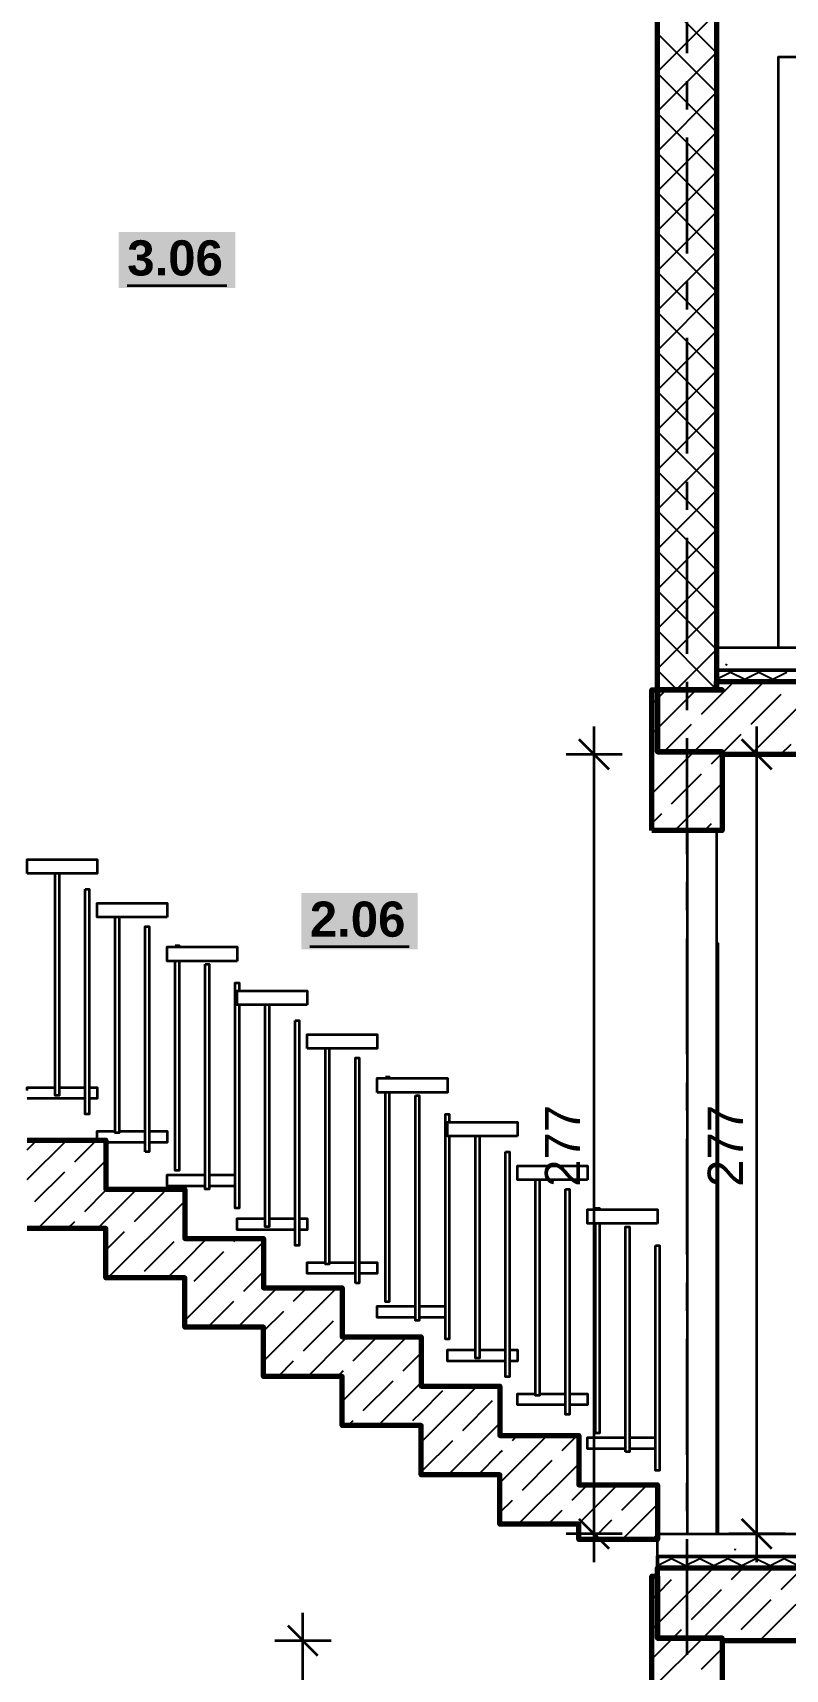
# Model space of a CAD drawing. Header units: metres. Extents: x -12.4 to 6.7, y -2 to 11.9.
# Drawn here: x -7.45 to -4.78, y 2.67 to 8.49 of the extents above; entities that cross this region are included whole.
import ezdxf

# ---------------------------------------------------------------- set-up
doc = ezdxf.new("R2010")
doc.units = ezdxf.units.M
doc.linetypes.add('PUNKTOWA', pattern=[10.5, 8.4, -1.05, 0, -1.05])
for name, color, linetype, lineweight in [('A-KRESKOWANIE', 8, 'Continuous', 18), ('A-OSIE', 1, 'PUNKTOWA', 25), ('A-POMIESZCZENIA', 2, 'Continuous', 25), ('A-SCIANY-IZOL', 4, 'Continuous', 35), ('A-SCIANY-KONSTR', 7, 'Continuous', 50), ('A-STROPY', 7, 'Continuous', 50), ('A-WARSTWY', 8, 'Continuous', 25), ('A-WIDOK', 7, 'Continuous', 25), ('A-WYMIARY', 1, 'Continuous', 25)]:
    doc.layers.add(name, color=color, linetype=linetype, lineweight=lineweight)
doc.styles.add('PL_ARIAL', font='arial.ttf')
doc.styles.add('PL_ARIAL_B', font='arialbd.ttf')

msp = doc.modelspace()

# ---------------------------------------------------------------- hatches: boundary and pattern name
at = {"layer": 'A-POMIESZCZENIA', "true_color": 0xffffff}
for points in [[(-7.1443, 7.5775), (-6.7307, 7.5775), (-6.7307, 7.7775), (-7.1443, 7.7775)], [(-6.4955, 5.2275), (-6.082, 5.2275), (-6.082, 5.4275), (-6.4955, 5.4275)]]:
    msp.add_hatch(color=7, dxfattribs=at).paths.add_polyline_path(points)

# ---------------------------------------------------------------- linework, layer by layer
at = {"layer": 'A-KRESKOWANIE', "lineweight": 25, "ltscale": 0.05}
for points in [[(-5.02, 8.4141), (-5.23, 8.6241)], [(-5.23, 8.3465), (-5.02, 8.5565)], [(-5.02, 8.2727), (-5.23, 8.4827)], [(-5.23, 8.205), (-5.02, 8.415)], [(-5.02, 8.1313), (-5.23, 8.3413)], [(-5.23, 8.0636), (-5.02, 8.2736)], [(-5.02, 7.9898), (-5.23, 8.1998)], [(-5.23, 7.9222), (-5.02, 8.1322)], [(-5.02, 7.8484), (-5.23, 8.0584)], [(-5.23, 7.7808), (-5.02, 7.9908)], [(-5.02, 7.707), (-5.23, 7.917)], [(-5.23, 7.6393), (-5.02, 7.8493)], [(-5.02, 7.5656), (-5.23, 7.7756)], [(-5.23, 7.4979), (-5.02, 7.7079)], [(-5.02, 7.4242), (-5.23, 7.6342)], [(-5.23, 7.3565), (-5.02, 7.5665)], [(-5.02, 7.2827), (-5.23, 7.4927)], [(-5.23, 7.2151), (-5.02, 7.4251)], [(-5.02, 7.1413), (-5.23, 7.3513)], [(-5.23, 7.0737), (-5.02, 7.2837)], [(-5.02, 6.9999), (-5.23, 7.2099)], [(-5.23, 6.9322), (-5.02, 7.1422)], [(-5.02, 6.8585), (-5.23, 7.0685)], [(-5.23, 6.7908), (-5.02, 7.0008)], [(-5.02, 6.7171), (-5.23, 6.9271)], [(-5.23, 6.6494), (-5.02, 6.8594)], [(-5.02, 6.5756), (-5.23, 6.7856)], [(-5.23, 6.508), (-5.02, 6.718)], [(-5.02, 6.4342), (-5.23, 6.6442)], [(-5.23, 6.3666), (-5.02, 6.5766)], [(-5.02, 6.2928), (-5.23, 6.5028)], [(-5.23, 6.2251), (-5.02, 6.4351)], [(-5.02, 6.1514), (-5.23, 6.3614)], [(-5.1637, 6.15), (-5.02, 6.2937)], [(-4.9857, 6.236), (-4.984, 6.2428)], [(-5.1601, 6.15), (-5.23, 6.2199)], [(-5.1009, 5.93), (-4.8509, 6.18)], [(-5.0735, 6.0634), (-4.9674, 6.1695)], [(-5.02, 6.1875), (-4.97, 6.2125), (-4.92, 6.1875), (-4.87, 6.2125), (-4.82, 6.1875), (-4.77, 6.2125)], [(-4.8987, 5.92), (-4.6387, 6.18)], [(-5.25, 6.0991), (-5.23, 6.1191)], [(-5.23, 6.013), (-5.093, 6.15)], [(-5.23, 6.1191), (-5.1991, 6.15)], [(-5.0223, 6.15), (-5.02, 6.1523)], [(-4.8967, 6.0281), (-4.7906, 6.1342)], [(-5.25, 5.993), (-5.23, 6.013)], [(-5.2069, 5.93), (-5.1088, 6.0281)], [(-5, 5.9248), (-4.9321, 5.9927)], [(-4.7927, 5.92), (-4.7553, 5.9574)], [(-5.25, 5.7809), (-5.1009, 5.93)], [(-5.2149, 5.922), (-5.2069, 5.93)], [(-5.0381, 5.8867), (-5, 5.9248)], [(-5.1796, 5.7452), (-5.0735, 5.8513)], [(-5.1687, 5.65), (-5, 5.8187)], [(-5.25, 5.6748), (-5.2149, 5.7099)], [(-5.0028, 5.7099), (-5, 5.7127)], [(-5.0627, 5.65), (-5.0381, 5.6745)], [(-7.47, 4.4094), (-7.3294, 4.55)], [(-7.47, 4.5155), (-7.4355, 4.55)], [(-7.3009, 4.4725), (-7.2233, 4.55)], [(-7.4423, 4.331), (-7.3362, 4.4371)], [(-7.4323, 4.235), (-7.19, 4.4773)], [(-7.2655, 4.2957), (-7.19, 4.3712)], [(-7.19, 4.2651), (-7.0801, 4.375)], [(-7.19, 4.3712), (-7.1862, 4.375)], [(-7.0887, 4.2603), (-6.9827, 4.3664)], [(-7.183, 4.06), (-6.91, 4.333)], [(-7.3262, 4.235), (-7.3009, 4.2603)], [(-7.2201, 4.235), (-7.19, 4.2651)], [(-7.19, 4.1591), (-7.1241, 4.225)], [(-7.0534, 4.0835), (-6.9473, 4.1896)], [(-6.912, 4.225), (-6.91, 4.2269)], [(-6.91, 4.1209), (-6.8309, 4.2)], [(-6.91, 3.9087), (-6.63, 4.1887)], [(-6.7352, 4.1896), (-6.7248, 4.2)], [(-6.8766, 4.0482), (-6.7705, 4.1543)], [(-6.9709, 4.06), (-6.91, 4.1209)], [(-6.6998, 4.0128), (-6.63, 4.0827)], [(-6.63, 3.7645), (-6.3695, 4.025)], [(-6.63, 3.9766), (-6.5816, 4.025)], [(-6.5231, 3.9775), (-6.4755, 4.025)], [(-6.8277, 3.885), (-6.7352, 3.9775)], [(-6.7216, 3.885), (-6.63, 3.9766)], [(-6.63, 3.8705), (-6.5584, 3.9421)], [(-6.4877, 3.8007), (-6.3816, 3.9068)], [(-6.35, 3.6202), (-6.1202, 3.85)], [(-6.35, 3.8323), (-6.3323, 3.85)], [(-6.3109, 3.7653), (-6.2263, 3.85)], [(-6.4723, 3.71), (-6.35, 3.8323)], [(-6.1342, 3.73), (-6.07, 3.7941)], [(-6.5784, 3.71), (-6.5231, 3.7653)], [(-6.3663, 3.71), (-6.35, 3.7263)], [(-6.35, 3.7263), (-6.3463, 3.73)], [(-6.2756, 3.5886), (-6.1695, 3.6946)], [(-6.2231, 3.535), (-6.07, 3.6881)], [(-6.07, 3.4759), (-5.8709, 3.675)], [(-6.07, 3.582), (-5.9927, 3.6593)], [(-5.922, 3.5179), (-5.816, 3.6239)], [(-6.3291, 3.535), (-6.3109, 3.5532)], [(-6.0988, 3.5532), (-6.07, 3.582)], [(-5.9738, 3.36), (-5.79, 3.5438)], [(-5.79, 3.3317), (-5.6217, 3.5)], [(-5.7452, 3.4825), (-5.7277, 3.5)], [(-5.5685, 3.4471), (-5.5156, 3.5)], [(-6.0634, 3.3764), (-5.9574, 3.4825)], [(-5.8677, 3.36), (-5.79, 3.4377)], [(-5.79, 3.4377), (-5.7806, 3.4471)], [(-5.7245, 3.185), (-5.51, 3.3995)], [(-5.7099, 3.3057), (-5.6038, 3.4118)], [(-5.51, 3.1874), (-5.3724, 3.325)], [(-5.51, 3.2935), (-5.4785, 3.325)], [(-5.3563, 3.235), (-5.2663, 3.325)], [(-5.79, 3.2256), (-5.7452, 3.2704)], [(-5.5331, 3.2704), (-5.51, 3.2935)], [(-5.6185, 3.185), (-5.5685, 3.235)], [(-5.4613, 3.13), (-5.3917, 3.1997)], [(-5.3553, 3.13), (-5.23, 3.2553)], [(-5.5124, 3.185), (-5.51, 3.1874)], [(-5.2492, 3.13), (-5.23, 3.1492)], [(-4.9536, 3.0919), (-4.9523, 3.0988)], [(-5.23, 3.0375), (-5.18, 3.0625), (-5.13, 3.0375), (-5.08, 3.0625), (-5.03, 3.0375), (-4.98, 3.0625), (-4.93, 3.0375), (-4.88, 3.0625), (-4.83, 3.0375), (-4.78, 3.0625), (-4.73, 3.0375)], [(-5.23, 2.831), (-5.031, 3.03)], [(-5.1442, 3.0229), (-5.1371, 3.03)], [(-5.0689, 2.78), (-4.8189, 3.03)], [(-4.9674, 2.9875), (-4.925, 3.03)], [(-4.8668, 2.77), (-4.6068, 3.03)], [(-4.7906, 2.9522), (-4.7128, 3.03)], [(-5.23, 2.9371), (-5.1796, 2.9875)], [(-5.25, 2.9171), (-5.23, 2.9371)], [(-5.1088, 2.8461), (-5.0028, 2.9522)], [(-4.9321, 2.8107), (-4.826, 2.9168)], [(-5.25, 2.811), (-5.23, 2.831)], [(-5.175, 2.78), (-5.1442, 2.8107)], [(-5.25, 2.5989), (-5.0689, 2.78)], [(-5.25, 2.705), (-5.175, 2.78)], [(-5.0735, 2.6693), (-5, 2.7428)], [(-4.9728, 2.77), (-4.9674, 2.7754)]]:
    msp.add_lwpolyline(points, dxfattribs=at)
at = {"layer": 'A-OSIE', "linetype": 'PUNKTOWA', "lineweight": 35, "ltscale": 0.049004, "flags": 128}
msp.add_lwpolyline([(-5.125, -1.55), (-5.125, 10.696)], dxfattribs=at)
at = {"layer": 'A-POMIESZCZENIA', "lineweight": 35, "ltscale": 0.05}
for points in [[(-7.1143, 7.5875), (-6.7607, 7.5875)], [(-6.4655, 5.2375), (-6.112, 5.2375)]]:
    msp.add_lwpolyline(points, dxfattribs=at)
at = {"layer": 'A-SCIANY-IZOL', "lineweight": 50, "ltscale": 0.05}
for points in [[(-5.02, 6.18), (-5.02, 6.18), (-5.02, 6.22), (-5.02, 6.22), (-5.02, 6.22), (-2.7, 6.22), (-2.7, 6.22), (-2.7, 6.22), (-2.7, 6.18), (-2.7, 6.18), (-2.7, 6.18), (-5.02, 6.18)], [(-5.23, 3.03), (-5.23, 3.03), (-5.23, 3.07), (-5.23, 3.07), (-5.23, 3.07), (-3.825, 3.07), (-3.825, 3.07), (-3.825, 3.07), (-3.825, 3.03), (-3.825, 3.03), (-3.825, 3.03), (-5.23, 3.03)]]:
    msp.add_lwpolyline(points, close=True, dxfattribs=at)
at = {"layer": 'A-SCIANY-KONSTR', "lineweight": 70, "ltscale": 0.05}
for points in [[(-5.02, 8.8), (-5.02, 6.15), (-5.02, 6.15), (-5.02, 6.15), (-5.035, 6.15), (-5.215, 6.15), (-5.23, 6.15), (-5.23, 6.15), (-5.23, 6.15), (-5.23, 6.15), (-5.23, 6.15), (-5.23, 8.8)], [(-7.47, 4.55), (-7.19, 4.55), (-7.19, 4.55), (-7.19, 4.55), (-7.19, 4.375), (-7.19, 4.375), (-7.19, 4.375), (-7.19, 4.375), (-7.19, 4.375), (-7.19, 4.375), (-7.19, 4.375), (-7.19, 4.375), (-7.19, 4.375), (-7.19, 4.375), (-7.19, 4.375), (-7.19, 4.375), (-7.19, 4.375), (-7.19, 4.375), (-7.19, 4.375), (-7.19, 4.375), (-7.19, 4.375), (-6.91, 4.375), (-6.91, 4.375), (-6.91, 4.375), (-6.91, 4.2), (-6.91, 4.2), (-6.91, 4.2), (-6.91, 4.2), (-6.91, 4.2), (-6.91, 4.2), (-6.91, 4.2), (-6.91, 4.2), (-6.91, 4.2), (-6.91, 4.2), (-6.91, 4.2), (-6.91, 4.2), (-6.91, 4.2), (-6.91, 4.2), (-6.91, 4.2), (-6.91, 4.2), (-6.91, 4.2), (-6.63, 4.2), (-6.63, 4.2), (-6.63, 4.2), (-6.63, 4.025), (-6.63, 4.025), (-6.63, 4.025), (-6.63, 4.025), (-6.63, 4.025), (-6.63, 4.025), (-6.63, 4.025), (-6.63, 4.025), (-6.63, 4.025), (-6.63, 4.025), (-6.63, 4.025), (-6.63, 4.025), (-6.63, 4.025), (-6.63, 4.025), (-6.63, 4.025), (-6.63, 4.025), (-6.63, 4.025), (-6.35, 4.025), (-6.35, 4.025), (-6.35, 4.025), (-6.35, 3.85), (-6.35, 3.85), (-6.35, 3.85), (-6.35, 3.85), (-6.35, 3.85), (-6.35, 3.85), (-6.35, 3.85), (-6.35, 3.85), (-6.35, 3.85), (-6.35, 3.85), (-6.35, 3.85), (-6.35, 3.85), (-6.35, 3.85), (-6.35, 3.85), (-6.35, 3.85), (-6.35, 3.85), (-6.35, 3.85), (-6.07, 3.85), (-6.07, 3.85), (-6.07, 3.85), (-6.07, 3.675), (-6.07, 3.675), (-6.07, 3.675), (-6.07, 3.675), (-6.07, 3.675), (-6.07, 3.675), (-6.07, 3.675), (-6.07, 3.675), (-6.07, 3.675), (-6.07, 3.675), (-6.07, 3.675), (-6.07, 3.675), (-6.07, 3.675), (-6.07, 3.675), (-6.07, 3.675), (-6.07, 3.675), (-6.07, 3.675), (-5.79, 3.675), (-5.79, 3.675), (-5.79, 3.675), (-5.79, 3.5), (-5.79, 3.5), (-5.79, 3.5), (-5.79, 3.5), (-5.79, 3.5), (-5.79, 3.5), (-5.79, 3.5), (-5.79, 3.5), (-5.79, 3.5), (-5.79, 3.5), (-5.79, 3.5), (-5.79, 3.5), (-5.79, 3.5), (-5.79, 3.5), (-5.79, 3.5), (-5.79, 3.5), (-5.79, 3.5), (-5.51, 3.5), (-5.51, 3.5), (-5.51, 3.5), (-5.51, 3.325), (-5.51, 3.325), (-5.51, 3.325), (-5.51, 3.325), (-5.51, 3.325), (-5.51, 3.325), (-5.51, 3.325), (-5.51, 3.325), (-5.51, 3.325), (-5.51, 3.325), (-5.51, 3.325), (-5.51, 3.325), (-5.51, 3.325), (-5.51, 3.325), (-5.51, 3.325), (-5.51, 3.325), (-5.51, 3.325), (-5.23, 3.325), (-5.23, 3.325), (-5.23, 3.325), (-5.23, 3.13), (-5.23, 3.13), (-5.23, 3.13), (-5.51, 3.13), (-5.51, 3.13), (-5.51, 3.13), (-5.51, 3.185), (-5.51, 3.185), (-5.51, 3.185), (-5.51, 3.185), (-5.51, 3.185), (-5.51, 3.185), (-5.51, 3.185), (-5.51, 3.185), (-5.51, 3.185), (-5.51, 3.185), (-5.51, 3.185), (-5.51, 3.185), (-5.51, 3.185), (-5.51, 3.185), (-5.51, 3.185), (-5.51, 3.185), (-5.51, 3.185), (-5.79, 3.185), (-5.79, 3.185), (-5.79, 3.185), (-5.79, 3.36), (-5.79, 3.36), (-5.79, 3.36), (-5.79, 3.36), (-5.79, 3.36), (-5.79, 3.36), (-5.79, 3.36), (-5.79, 3.36), (-5.79, 3.36), (-5.79, 3.36), (-5.79, 3.36), (-5.79, 3.36), (-5.79, 3.36), (-5.79, 3.36), (-5.79, 3.36), (-5.79, 3.36), (-5.79, 3.36), (-6.07, 3.36), (-6.07, 3.36), (-6.07, 3.36), (-6.07, 3.535), (-6.07, 3.535), (-6.07, 3.535), (-6.07, 3.535), (-6.07, 3.535), (-6.07, 3.535), (-6.07, 3.535), (-6.07, 3.535), (-6.07, 3.535), (-6.07, 3.535), (-6.07, 3.535), (-6.07, 3.535), (-6.07, 3.535), (-6.07, 3.535), (-6.07, 3.535), (-6.07, 3.535), (-6.07, 3.535), (-6.35, 3.535), (-6.35, 3.535), (-6.35, 3.535), (-6.35, 3.71), (-6.35, 3.71), (-6.35, 3.71), (-6.35, 3.71), (-6.35, 3.71), (-6.35, 3.71), (-6.35, 3.71), (-6.35, 3.71), (-6.35, 3.71), (-6.35, 3.71), (-6.35, 3.71), (-6.35, 3.71), (-6.35, 3.71), (-6.35, 3.71), (-6.35, 3.71), (-6.35, 3.71), (-6.35, 3.71), (-6.63, 3.71), (-6.63, 3.71), (-6.63, 3.71), (-6.63, 3.885), (-6.63, 3.885), (-6.63, 3.885), (-6.63, 3.885), (-6.63, 3.885), (-6.63, 3.885), (-6.63, 3.885), (-6.63, 3.885), (-6.63, 3.885), (-6.63, 3.885), (-6.63, 3.885), (-6.63, 3.885), (-6.63, 3.885), (-6.63, 3.885), (-6.63, 3.885), (-6.63, 3.885), (-6.63, 3.885), (-6.91, 3.885), (-6.91, 3.885), (-6.91, 3.885), (-6.91, 4.06), (-6.91, 4.06), (-6.91, 4.06), (-6.91, 4.06), (-6.91, 4.06), (-6.91, 4.06), (-6.91, 4.06), (-6.91, 4.06), (-6.91, 4.06), (-6.91, 4.06), (-6.91, 4.06), (-6.91, 4.06), (-6.91, 4.06), (-6.91, 4.06), (-6.91, 4.06), (-6.91, 4.06), (-6.91, 4.06), (-7.19, 4.06), (-7.19, 4.06), (-7.19, 4.06), (-7.19, 4.235), (-7.19, 4.235), (-7.19, 4.235), (-7.19, 4.235), (-7.19, 4.235), (-7.19, 4.235), (-7.19, 4.235), (-7.19, 4.235), (-7.19, 4.235), (-7.19, 4.235), (-7.19, 4.235), (-7.19, 4.235), (-7.19, 4.235), (-7.19, 4.235), (-7.19, 4.235), (-7.19, 4.235), (-7.19, 4.235), (-7.47, 4.235)], [(-5.25, 2.5), (-5.25, 3), (-5.25, 3), (-5.25, 3), (-5.23, 3), (-5.23, 3), (-5.23, 3), (-5.23, 2.78), (-5.23, 2.78), (-5.23, 2.78), (-5.23, 2.78), (-5.23, 2.78), (-5.23, 2.78), (-5.23, 2.78), (-5.23, 2.78), (-5.23, 2.78), (-5.23, 2.78), (-5.23, 2.78), (-5.23, 2.78), (-5.23, 2.78), (-5.23, 2.78), (-5.23, 2.78), (-5.23, 2.78), (-5.23, 2.78), (-5, 2.78), (-5, 2.78), (-5, 2.78), (-5, 2.5)]]:
    msp.add_lwpolyline(points, dxfattribs=at)
for points in [[(-5.25, 5.65), (-5.25, 5.65), (-5.25, 6.15), (-5.25, 6.15), (-5.25, 6.15), (-5.215, 6.15), (-5.215, 6.15), (-5.215, 6.15), (-5.23, 6.15), (-5.23, 6.15), (-5.23, 6.15), (-5.23, 6.15), (-5.23, 6.15), (-5.23, 6.15), (-5.23, 6.15), (-5.23, 6.15), (-5.23, 6.15), (-5.23, 6.15), (-5.23, 6.15), (-5.23, 6.15), (-5.23, 6.15), (-5.23, 6.15), (-5.23, 6.15), (-5.23, 6.15), (-5.23, 6.15), (-5.23, 5.93), (-5.23, 5.93), (-5.23, 5.93), (-5.23, 5.93), (-5.23, 5.93), (-5.23, 5.93), (-5.23, 5.93), (-5.23, 5.93), (-5.23, 5.93), (-5.23, 5.93), (-5.23, 5.93), (-5.23, 5.93), (-5.23, 5.93), (-5.23, 5.93), (-5.23, 5.93), (-5.23, 5.93), (-5.23, 5.93), (-5, 5.93), (-5, 5.93), (-5, 5.93), (-5, 5.65), (-5, 5.65), (-5, 5.65), (-5.25, 5.65)], [(-5.035, 6.15), (-5.035, 6.15), (-5, 6.15), (-5, 6.15), (-5, 6.15), (-5.035, 6.15)]]:
    msp.add_lwpolyline(points, close=True, dxfattribs=at)
at = {"layer": 'A-STROPY', "lineweight": 70, "ltscale": 0.05}
for points in [[(-3.825, 5.92), (-5, 5.92), (-5, 5.92), (-5, 5.92), (-5, 5.93), (-5, 5.93), (-5, 5.93), (-5, 5.93), (-5, 5.93), (-5, 5.93), (-5, 5.93), (-5, 5.93), (-5, 5.93), (-5, 5.93), (-5, 5.93), (-5, 5.93), (-5, 5.93), (-5, 5.93), (-5, 5.93), (-5, 5.93), (-5, 5.93), (-5.23, 5.93), (-5.23, 5.93), (-5.23, 5.93), (-5.23, 6.15), (-5.23, 6.15), (-5.23, 6.15), (-5.02, 6.15), (-5.02, 6.15), (-5.02, 6.15), (-5.02, 6.15), (-5.02, 6.15), (-5.02, 6.15), (-5.02, 6.15), (-5.02, 6.15), (-5.02, 6.15), (-5.02, 6.15), (-5.02, 6.15), (-5.02, 6.15), (-5.02, 6.15), (-5.02, 6.15), (-5.02, 6.15), (-5.02, 6.15), (-5.02, 6.15), (-5.02, 6.18), (-5.02, 6.18), (-5.02, 6.18), (-2.7, 6.18)], [(-0.105, 2.77), (-5, 2.77), (-5, 2.77), (-5, 2.77), (-5, 2.78), (-5, 2.78), (-5, 2.78), (-5, 2.78), (-5, 2.78), (-5, 2.78), (-5, 2.78), (-5, 2.78), (-5, 2.78), (-5, 2.78), (-5, 2.78), (-5, 2.78), (-5, 2.78), (-5, 2.78), (-5, 2.78), (-5, 2.78), (-5, 2.78), (-5.23, 2.78), (-5.23, 2.78), (-5.23, 2.78), (-5.23, 2.78), (-5.23, 2.78), (-5.23, 2.78), (-5.23, 2.78), (-5.23, 2.78), (-5.23, 3), (-5.23, 3), (-5.23, 3.03), (-5.23, 3.03), (-5.23, 3.03), (-5.23, 3.03), (-5.23, 3.03), (-3.825, 3.03)]]:
    msp.add_lwpolyline(points, dxfattribs=at)
at = {"layer": 'A-WARSTWY', "lineweight": 35, "ltscale": 0.05}
for points in [[(-5.02, 6.3), (-5.02, 6.3), (-5.02, 6.3), (-2.7, 6.3), (-2.7, 6.3), (-2.7, 6.3), (-2.7, 6.3), (-2.7, 6.22), (-2.7, 6.22), (-2.7, 6.22), (-5.02, 6.22), (-5.02, 6.22), (-5.02, 6.22)], [(-5.23, 3.135), (-5.23, 3.15), (-5.23, 3.15), (-5.23, 3.15), (-5.23, 3.15), (-3.825, 3.15), (-3.825, 3.15), (-3.825, 3.15), (-3.825, 3.15), (-3.825, 3.15), (-3.825, 3.07), (-3.825, 3.07), (-3.825, 3.07), (-3.825, 3.07), (-3.825, 3.07), (-5.23, 3.07), (-5.23, 3.07), (-5.23, 3.07), (-5.23, 3.07), (-5.23, 3.07), (-5.23, 3.135)]]:
    msp.add_lwpolyline(points, close=True, dxfattribs=at)
at = {"layer": 'A-WIDOK', "lineweight": 35, "ltscale": 0.05}
for points in [[(-4.8, 6.3004), (-4.8, 8.4), (-4.775, 8.4), (-3.925, 8.4), (-3.9, 8.4), (-3.9, 6.3004)], [(-5.125, 5.6496), (-5.125, 3.1504)], [(-5.02, 5.6496), (-5.02, 3.1504)], [(-7.47, 5.4972), (-7.47, 5.5472), (-7.2211, 5.5472), (-7.2211, 5.4972), (-7.47, 5.4972)], [(-7.3563, 5.4968), (-7.3563, 4.7083), (-7.3703, 4.7083), (-7.3703, 5.4968)], [(-7.2637, 5.4417), (-7.2497, 5.4417), (-7.2497, 4.6417), (-7.2637, 4.6417), (-7.2637, 5.4417)], [(-6.9722, 5.3417), (-7.2211, 5.3417), (-7.2211, 5.3917), (-6.9722, 5.3917), (-6.9722, 5.3417)], [(-7.143, 5.3413), (-7.143, 4.575), (-7.157, 4.575), (-7.157, 5.3413)], [(-7.0503, 4.5083), (-7.0503, 5.3083), (-7.0363, 5.3083), (-7.0363, 4.5083), (-7.0503, 4.5083)], [(-6.7233, 5.1861), (-6.9722, 5.1861), (-6.9722, 5.2361), (-6.7233, 5.2361), (-6.7233, 5.1861)], [(-6.9437, 5.2417), (-6.9297, 5.2417), (-6.9297, 5.2365)], [(-5.0196, 5.25), (-5.015, 5.25), (-5.015, 3.1504)], [(-6.9297, 5.1857), (-6.9297, 4.4417), (-6.9437, 4.4417), (-6.9437, 5.1857)], [(-6.837, 5.175), (-6.823, 5.175), (-6.823, 4.375), (-6.837, 4.375), (-6.837, 5.175)], [(-6.7163, 5.0302), (-6.7163, 4.3083), (-6.7303, 4.3083), (-6.7303, 5.1083), (-6.7163, 5.1083), (-6.7163, 5.081)], [(-6.4744, 5.0306), (-6.7233, 5.0306), (-6.7233, 5.0806), (-6.4744, 5.0806), (-6.4744, 5.0306)], [(-6.6097, 5.0302), (-6.6097, 4.2417), (-6.6237, 4.2417), (-6.6237, 5.0302)], [(-6.517, 4.975), (-6.503, 4.975), (-6.503, 4.175), (-6.517, 4.175), (-6.517, 4.975)], [(-6.4744, 4.875), (-6.4744, 4.925), (-6.2256, 4.925), (-6.2256, 4.875), (-6.4744, 4.875)], [(-6.3963, 4.8746), (-6.3963, 4.1083), (-6.4103, 4.1083), (-6.4103, 4.8746)], [(-6.3037, 4.0417), (-6.3037, 4.8417), (-6.2897, 4.8417), (-6.2897, 4.0417), (-6.3037, 4.0417)], [(-6.2256, 4.7194), (-6.2256, 4.7694), (-5.9767, 4.7694), (-5.9767, 4.7194), (-6.2256, 4.7194)], [(-6.197, 4.775), (-6.183, 4.775), (-6.183, 4.7698)], [(-7.47, 4.7254), (-7.47, 4.7372), (-7.3707, 4.7372)], [(-7.3559, 4.7372), (-7.2641, 4.7372)], [(-7.2493, 4.7372), (-7.2211, 4.7372), (-7.2211, 4.6972), (-7.2493, 4.6972)], [(-6.183, 4.719), (-6.183, 3.975), (-6.197, 3.975), (-6.197, 4.719)], [(-7.2641, 4.6972), (-7.4696, 4.6972)], [(-6.0903, 4.7083), (-6.0763, 4.7083), (-6.0763, 3.9083), (-6.0903, 3.9083), (-6.0903, 4.7083)], [(-5.9697, 4.5635), (-5.9697, 3.8417), (-5.9837, 3.8417), (-5.9837, 4.6417), (-5.9697, 4.6417), (-5.9697, 4.6143)], [(-5.7278, 4.5639), (-5.9767, 4.5639), (-5.9767, 4.6139), (-5.7278, 4.6139), (-5.7278, 4.5639)], [(-7.2211, 4.5504), (-7.2211, 4.5817), (-7.1574, 4.5817)], [(-7.0507, 4.5417), (-7.1896, 4.5417)], [(-7.1426, 4.5817), (-7.0507, 4.5817)], [(-7.0359, 4.5817), (-6.9722, 4.5817), (-6.9722, 4.5417), (-7.0359, 4.5417)], [(-5.863, 4.5635), (-5.863, 3.775), (-5.877, 3.775), (-5.877, 4.5635)], [(-5.7703, 4.5083), (-5.7563, 4.5083), (-5.7563, 3.7083), (-5.7703, 3.7083), (-5.7703, 4.5083)], [(-6.8374, 4.3861), (-6.9722, 4.3861), (-6.9722, 4.4261), (-6.8374, 4.4261)], [(-6.8226, 4.4261), (-6.7307, 4.4261)], [(-5.4789, 4.4083), (-5.7278, 4.4083), (-5.7278, 4.4583), (-5.4789, 4.4583), (-5.4789, 4.4083)], [(-6.7307, 4.3861), (-6.8226, 4.3861)], [(-5.6497, 4.4079), (-5.6497, 3.6417), (-5.6637, 3.6417), (-5.6637, 4.4079)], [(-5.557, 4.375), (-5.543, 4.375), (-5.543, 3.575), (-5.557, 3.575), (-5.557, 4.375)], [(-5.4503, 4.3083), (-5.4363, 4.3083), (-5.4363, 4.3032)], [(-6.5174, 4.2306), (-6.7233, 4.2306), (-6.7233, 4.2706), (-6.6241, 4.2706)], [(-6.6093, 4.2706), (-6.5174, 4.2706)], [(-6.5026, 4.2706), (-6.4744, 4.2706), (-6.4744, 4.2306), (-6.5026, 4.2306)], [(-5.23, 4.2528), (-5.4789, 4.2528), (-5.4789, 4.3028), (-5.23, 4.3028), (-5.23, 4.2528)], [(-5.4363, 4.2524), (-5.4363, 3.5083), (-5.4503, 3.5083), (-5.4503, 4.2524)], [(-5.3437, 3.4417), (-5.3437, 4.2417), (-5.3297, 4.2417), (-5.3297, 3.4417), (-5.3437, 3.4417)], [(-5.237, 4.175), (-5.223, 4.175), (-5.223, 3.375), (-5.237, 3.375), (-5.237, 4.175)], [(-6.3041, 4.075), (-6.4744, 4.075), (-6.4744, 4.115), (-6.4107, 4.115)], [(-6.3959, 4.115), (-6.3041, 4.115)], [(-6.2893, 4.115), (-6.2256, 4.115), (-6.2256, 4.075), (-6.2893, 4.075)], [(-6.0907, 3.9194), (-6.2256, 3.9194), (-6.2256, 3.9594), (-6.0907, 3.9594)], [(-6.0759, 3.9594), (-5.9841, 3.9594)], [(-5.9841, 3.9194), (-6.0759, 3.9194)], [(-5.7707, 3.7639), (-5.9767, 3.7639), (-5.9767, 3.8039), (-5.8774, 3.8039)], [(-5.8626, 3.8039), (-5.7707, 3.8039)], [(-5.7559, 3.8039), (-5.7278, 3.8039), (-5.7278, 3.7639), (-5.7559, 3.7639)], [(-5.5574, 3.6083), (-5.7278, 3.6083), (-5.7278, 3.6483), (-5.6641, 3.6483)], [(-5.6493, 3.6483), (-5.5574, 3.6483)], [(-5.5426, 3.6483), (-5.4789, 3.6483), (-5.4789, 3.6083), (-5.5426, 3.6083)], [(-5.3441, 3.4528), (-5.4789, 3.4528), (-5.4789, 3.4928), (-5.3441, 3.4928)], [(-5.3293, 3.4928), (-5.2374, 3.4928)], [(-5.2374, 3.4528), (-5.3293, 3.4528)]]:
    msp.add_lwpolyline(points, dxfattribs=at)
at = {"layer": 'A-WYMIARY', "lineweight": 35, "ltscale": 0.05}
for points in [[(-5.455, 3.05), (-5.455, 6.02)], [(-4.8766, 3.05), (-4.8766, 6.02)], [(-5.402, 5.867), (-5.508, 5.973)], [(-4.8236, 5.867), (-4.9296, 5.973)], [(-5.355, 5.92), (-5.555, 5.92)], [(-4.7766, 5.92), (-4.9766, 5.92)], [(-5.402, 3.097), (-5.508, 3.203)], [(-4.8236, 3.097), (-4.9296, 3.203)], [(-5.355, 3.15), (-5.555, 3.15)], [(-4.7766, 3.15), (-4.9766, 3.15)], [(-6.49, -0.1), (-6.49, 2.87)], [(-6.437, 2.717), (-6.543, 2.823)], [(-6.39, 2.77), (-6.59, 2.77)]]:
    msp.add_lwpolyline(points, dxfattribs=at)

# ---------------------------------------------------------------- texts
at = {"layer": 'A-POMIESZCZENIA', "style": 'PL_ARIAL_B'}
for s, p in [('3.06', (-7.1143, 7.6225)), ('2.06', (-6.4655, 5.2725))]:
    msp.add_text(s, height=0.125, dxfattribs=at).set_placement(p)
at = {"layer": 'A-WYMIARY', "style": 'PL_ARIAL'}
for p in [(-5.505, 4.3834), (-4.9266, 4.3834)]:
    msp.add_text('277', height=0.125, rotation=90, dxfattribs=at).set_placement(p)

doc.saveas('drawing.dxf')
